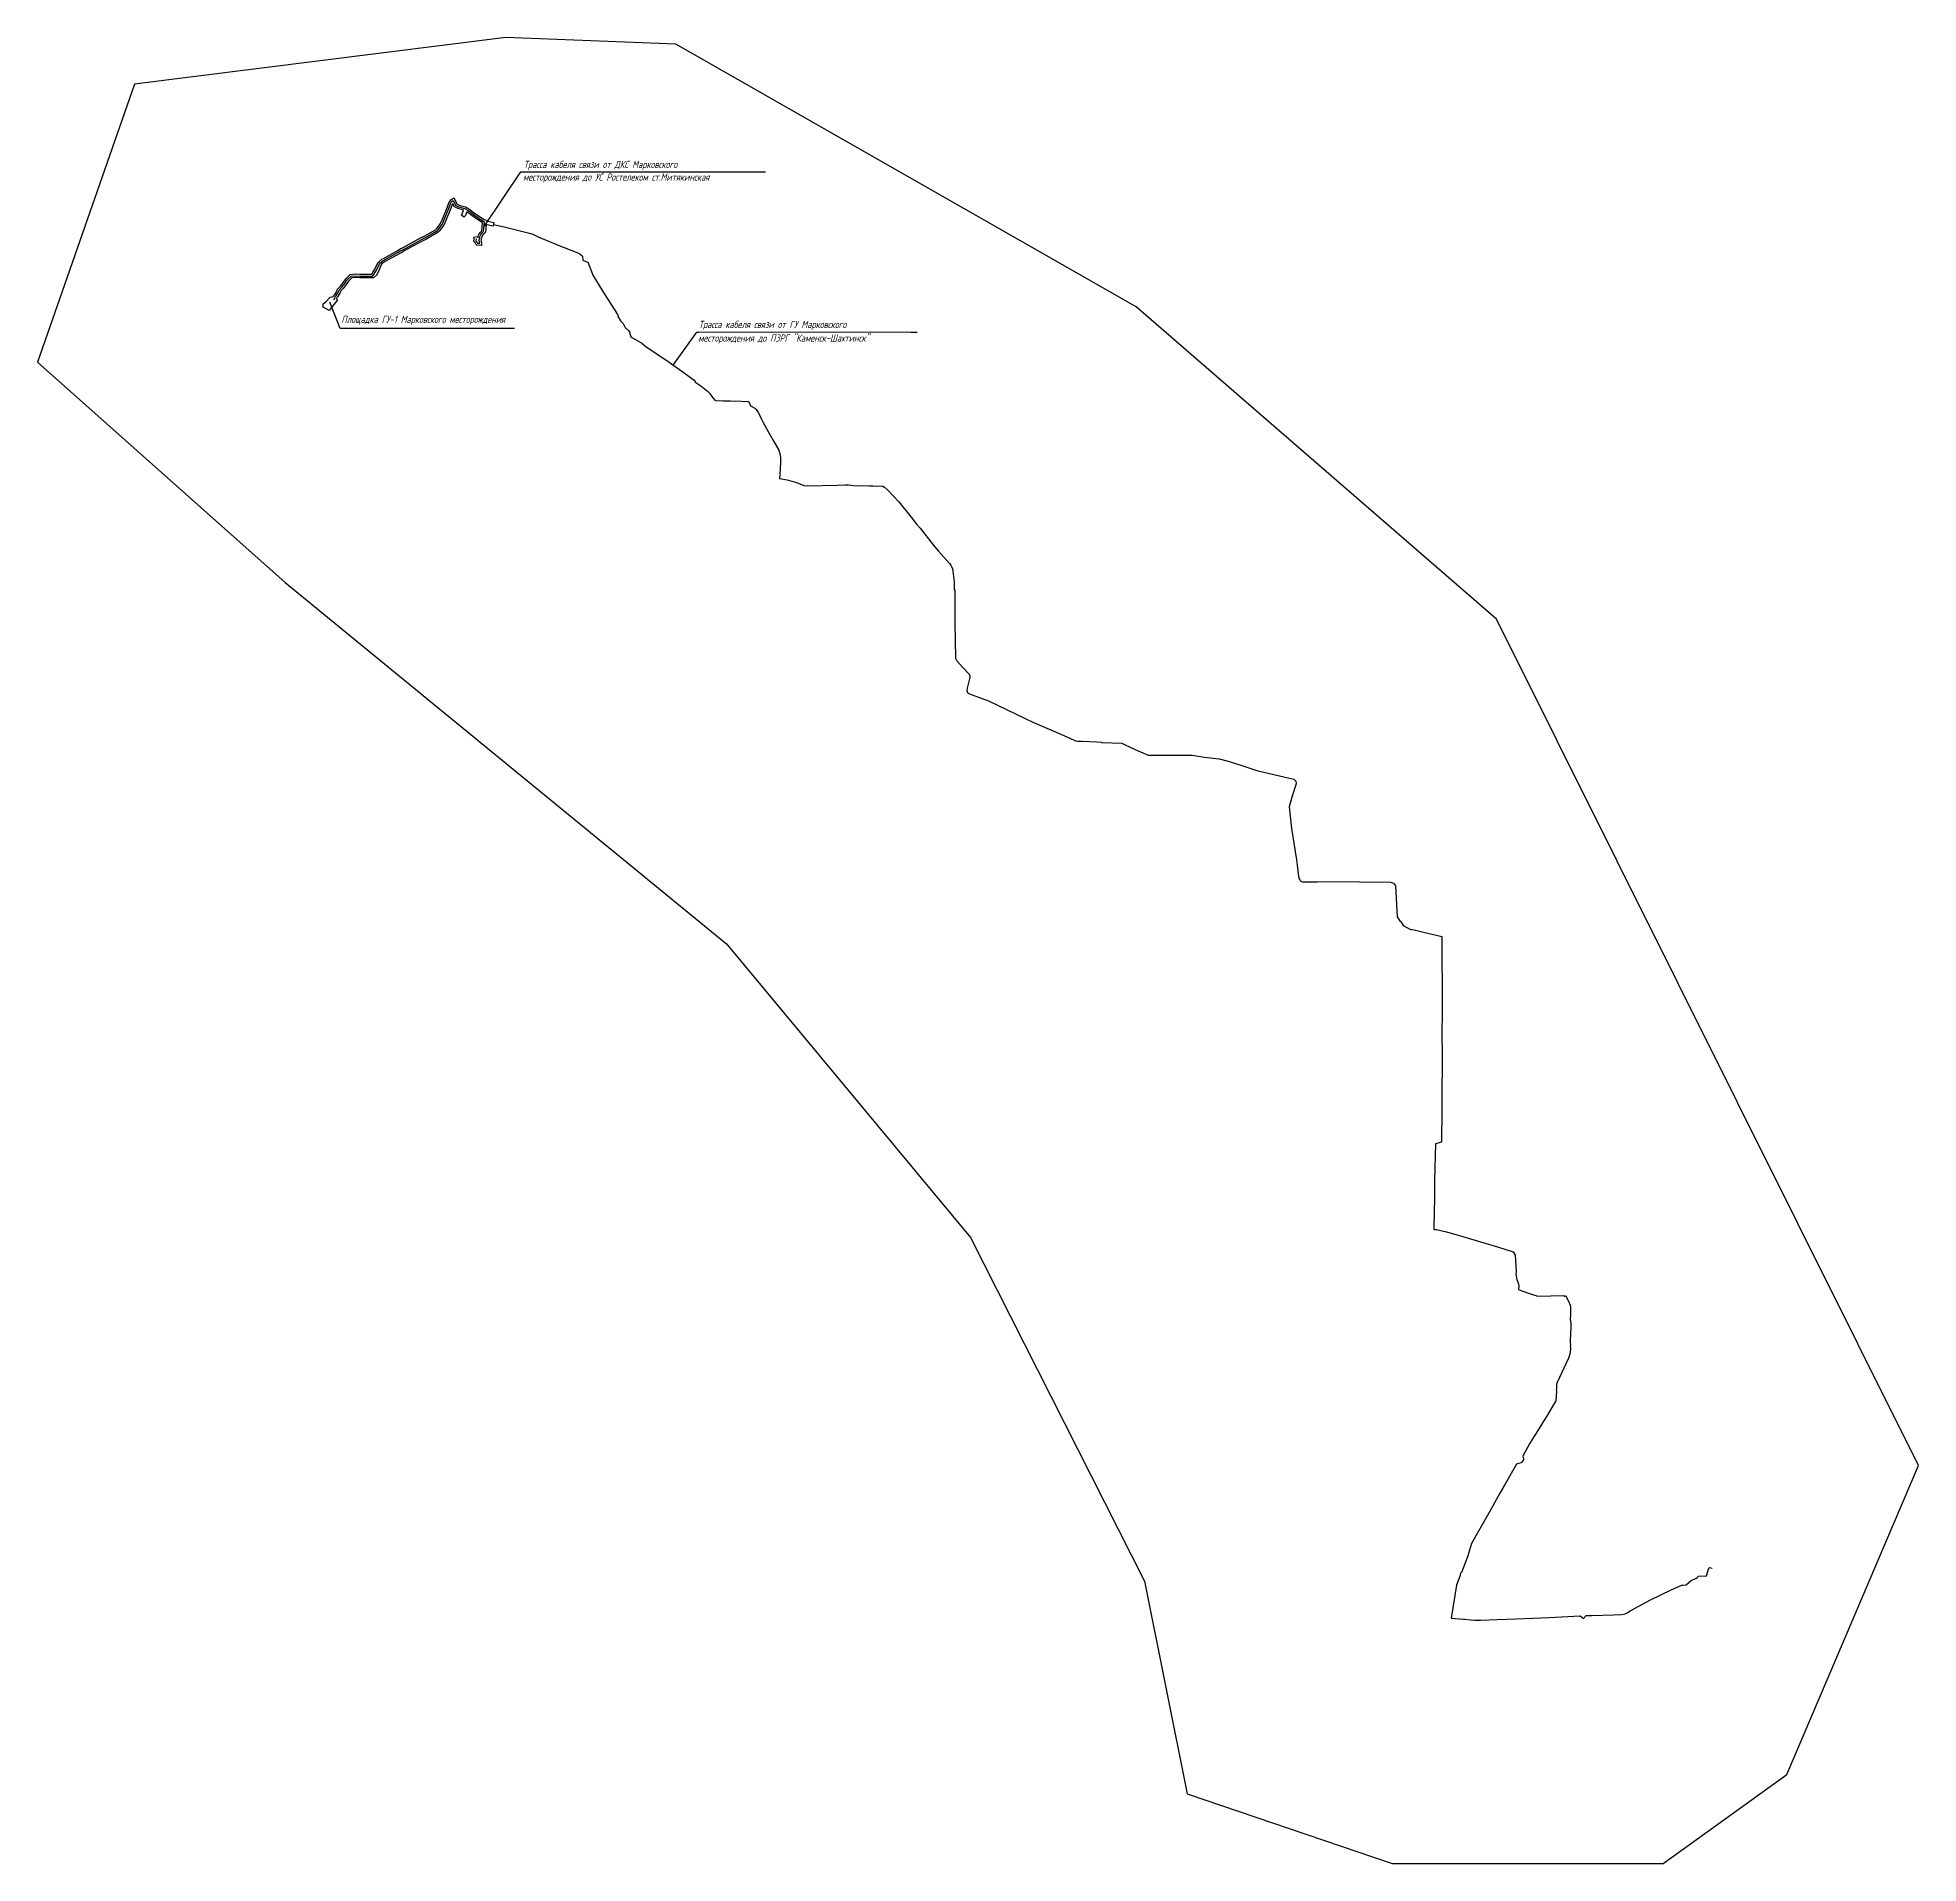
# Model space of a CAD drawing. Extents: x 2198789 to 2251231, y 531296 to 582204.
import ezdxf

# ---------------------------------------------------------------- set-up
doc = ezdxf.new("R2010")
doc.units = 0
doc.header["$XCLIPFRAME"] = 0
doc.layers.get('0').update_dxf_attribs({"lineweight": 25})
for name, color, linetype, lineweight in [('Граница съемки', 7, 'Continuous', 25), ('Оформление', 7, 'Continuous', 25), ('Трасса', 1, 'Continuous', 30)]:
    doc.layers.add(name, color=color, linetype=linetype, lineweight=lineweight)
doc.styles.add('VNIPISIMPLEXCUR', font='simplex.shx', dxfattribs={"width": 0.8, "oblique": 15})
picture_1 = doc.add_image_def('image1.jpg', size_in_pixel=(34241, 33089))

msp = doc.modelspace()

# ---------------------------------------------------------------- linework, layer by layer
at = {"layer": 'Граница съемки', "color": 1, "flags": 128}
msp.add_lwpolyline([(2211293, 576998), (2211273, 576788), (2211257, 576761), (2211243, 576745), (2211227, 576730), (2211214, 576722), (2211208, 576717), (2211205, 576712), (2211192, 576687), (2211177, 576655), (2211162, 576621), (2211157, 576608), (2211157, 576608), (2211159, 576590), (2211158, 576573), (2211154, 576555), (2211152, 576540), (2211152, 576538), (2211154, 576526), (2211158, 576508), (2211161, 576496), (2211162, 576487), (2211162, 576479), (2211162, 576408), (2211033, 576421), (2211012, 576444), (2210989, 576478), (2210955, 576517), (2210965, 576583), (2210963, 576594), (2210954, 576643), (2211052, 576661), (2211058, 576632), (2211071, 576661), (2211085, 576696), (2211102, 576732), (2211119, 576763), (2211132, 576783), (2211153, 576802), (2211167, 576811), (2211171, 576814), (2211175, 576819), (2211175, 576820), (2211197, 577040), (2211193, 577042), (2210938, 577213), (2210759, 577350), (2210737, 577311), (2210719, 577242), (2210711, 577232), (2210678, 577194), (2210603, 577260), (2210628, 577289), (2210643, 577349), (2210671, 577397), (2210544, 577430), (2210465, 577457), (2210408, 577491), (2210363, 577581), (2210352, 577556), (2210314, 577450), (2210149, 577061), (2210140, 577040), (2210116, 576974), (2209989, 576807), (2209960, 576777), (2209613, 576577), (2209514, 576529), (2209009, 576255), (2208942, 576217), (2208871, 576178), (2208483, 575960), (2208427, 575929), (2208375, 575887), (2208305, 575707), (2208254, 575604), (2208234, 575584), (2208156, 575504), (2207770, 575504), (2207654, 575515), (2207553, 575506), (2207462, 575415), (2207395, 575322), (2207307, 575210), (2207229, 575115), (2207215, 575076), (2207153, 574979), (2207133, 574960), (2207127, 574923), (2207148, 574891), (2206917, 574591), (2206750, 574684), (2206754, 574780), (2206825, 574834), (2206942, 574968), (2207036, 574987), (2207039, 575009), (2207075, 575043), (2207125, 575120), (2207149, 575189), (2207231, 575275), (2207316, 575383), (2207386, 575480), (2207508, 575602), (2207654, 575616), (2207775, 575604), (2208105, 575604), (2208122, 575627), (2208190, 575747), (2208275, 575921), (2208303, 575957), (2208385, 576023), (2208433, 576050), (2208819, 576263), (2208895, 576314), (2208965, 576345), (2209468, 576618), (2209566, 576666), (2209898, 576857), (2209913, 576872), (2210027, 577022), (2210046, 577076), (2210057, 577100), (2210220, 577486), (2210259, 577594), (2210279, 577639), (2210313, 577680), (2210395, 577738), (2210484, 577562), (2210507, 577548), (2210572, 577526), (2210722, 577487), (2210765, 577462), (2210808, 577438), (2210807, 577437), (2210814, 577433), (2210996, 577295), (2211242, 577130), (2211263, 577120), (2211305, 577116), (2211303, 577102), (2211345, 577084), (2211511, 577046), (2211489, 576948), (2211314, 576988)], close=True, dxfattribs=at)
at = {"layer": 'Оформление', "color": 1}
for points in [[(2211237, 576938), (2212259, 578465), (2219085, 578465)], [(2216512, 573071), (2217167, 573995), (2223317, 573995)]]:
    msp.add_lwpolyline(points, dxfattribs=at)
at = {"layer": 'Оформление', "color": 1, "flags": 128}
msp.add_lwpolyline([(2212086, 574095), (2207225, 574095), (2206941, 574830)], dxfattribs=at)
at = {"layer": 'Трасса', "flags": 128}
for points in [[(2207051, 574893), (2207078, 574934), (2207086, 574984), (2207114, 575011), (2207170, 575098), (2207193, 575162), (2207269, 575243), (2207356, 575352), (2207424, 575448), (2207531, 575554), (2207654, 575565), (2207772, 575554), (2208131, 575554), (2208164, 575600), (2208235, 575724), (2208318, 575895), (2208339, 575922), (2208413, 575982), (2208845, 576220), (2208920, 576270), (2208987, 576300), (2209491, 576574), (2209590, 576622), (2209929, 576817), (2209951, 576840), (2210071, 576998), (2210093, 577058), (2210267, 577468), (2210305, 577575), (2210322, 577612), (2210347, 577643), (2210377, 577664), (2210446, 577527), (2210486, 577503), (2210558, 577478), (2210703, 577441), (2210786, 577392), (2210967, 577254), (2211217, 577086), (2211250, 577071)], [(2211012, 576603), (2211016, 576584), (2211008, 576532), (2211028, 576508), (2211051, 576475), (2211057, 576469), (2211112, 576464), (2211112, 576477), (2211112, 576483), (2211111, 576489), (2211110, 576497), (2211106, 576515), (2211101, 576535), (2211102, 576546), (2211105, 576565), (2211109, 576581), (2211109, 576581), (2211109, 576588), (2211107, 576601), (2211105, 576615), (2211117, 576641), (2211117, 576641), (2211131, 576676), (2211147, 576710), (2211162, 576738), (2211170, 576750), (2211183, 576762), (2211197, 576771), (2211207, 576780), (2211216, 576790), (2211224, 576804), (2211250, 577071)], [(2211500, 576997), (2211797, 576929), (2212502, 576751), (2212593, 576723), (2212744, 576650), (2212858, 576601), (2213031, 576527), (2213171, 576477), (2213308, 576418), (2213853, 576203), (2213921, 576163), (2213981, 576114), (2213988, 576000), (2214030, 575978), (2214128, 575945), (2214235, 575682), (2214274, 575576), (2214518, 575176), (2214613, 575027), (2214845, 574664), (2214955, 574485), (2214973, 574415), (2215043, 574306), (2215113, 574229), (2215171, 574120), (2215269, 574040), (2215294, 573992), (2215327, 573864), (2215633, 573686), (2215762, 573578), (2216330, 573200), (2216820, 572854), (2217130, 572626), (2217119, 572610), (2217285, 572492), (2217470, 572345), (2217532, 572283), (2217579, 572205), (2217670, 572094), (2217704, 572082), (2217900, 572075), (2218101, 572072), (2218407, 572068), (2218593, 572061), (2218619, 572048), (2218670, 571937), (2218789, 571869), (2218819, 571845), (2218878, 571761), (2218961, 571583), (2219018, 571474), (2219169, 571199), (2219292, 570993), (2219455, 570698), (2219485, 570612), (2219499, 570493), (2219503, 570362), (2219486, 570025), (2219475, 569911), (2219688, 569870), (2219953, 569799), (2220151, 569713), (2220245, 569707), (2221080, 569722), (2221310, 569738), (2221394, 569734), (2221475, 569722), (2221519, 569718), (2221983, 569711), (2222090, 569702), (2222184, 569701), (2222270, 569705), (2222354, 569694), (2222404, 569669), (2222486, 569599), (2222802, 569262), (2223145, 568829), (2223296, 568639), (2223398, 568524), (2223764, 568063), (2223912, 567882), (2223983, 567799), (2224219, 567543), (2224255, 567494), (2224301, 567393), (2224313, 567331), (2224341, 567032), (2224347, 566820), (2224363, 566792), (2224368, 566404), (2224367, 565775), (2224371, 565507), (2224376, 565298), (2224380, 565010), (2224383, 564902), (2224419, 564827), (2224574, 564651), (2224766, 564454), (2224785, 564405), (2224780, 564358), (2224705, 564061), (2224695, 563992), (2224717, 563940), (2224749, 563912), (2225306, 563716), (2226306, 563226), (2226541, 563115), (2227252, 562808), (2227484, 562712), (2227687, 562615), (2227733, 562600), (2227789, 562591), (2227911, 562584), (2228324, 562571), (2228451, 562563), (2228450, 562553), (2229021, 562535), (2229330, 562384), (2229752, 562198), (2230252, 562199), (2230978, 562193), (2231330, 562143), (2231403, 562134), (2231643, 562107), (2231732, 562091), (2231981, 562031), (2232342, 561916), (2232672, 561804), (2232809, 561764), (2232941, 561732), (2233294, 561646), (2233817, 561529), (2233871, 561476), (2233879, 561394), (2233761, 561028), (2233685, 560760), (2233747, 560152), (2233893, 559278), (2233910, 559129), (2233947, 558816), (2233969, 558753), (2233981, 558725), (2233995, 558704), (2234014, 558683), (2234048, 558665), (2234473, 558666), (2235119, 558673), (2235644, 558669), (2236516, 558659), (2236594, 558629), (2236655, 558557), (2236702, 557685), (2236782, 557562), (2236790, 557564), (2236869, 557449), (2237091, 557327), (2237099, 557342), (2237168, 557322), (2237395, 557266), (2237944, 557138), (2237946, 556524), (2237948, 555734), (2237948, 554892), (2237947, 554553), (2237953, 553698), (2237945, 552682), (2237943, 552310), (2237936, 551404), (2237765, 551363), (2237745, 550690), (2237739, 550318), (2237735, 549787), (2237732, 549516), (2237721, 548968), (2237799, 548968), (2238073, 548904), (2238560, 548766), (2239090, 548609), (2239523, 548475), (2239934, 548352), (2239986, 548251), (2240016, 547798), (2240010, 547724), (2240038, 547579), (2240073, 547483), (2240094, 547397), (2240083, 547301), (2240175, 547256), (2240411, 547173), (2240616, 547111), (2241343, 547133), (2241373, 547098), (2241412, 547117), (2241422, 547075), (2241478, 546969), (2241525, 546860), (2241528, 546815), (2241529, 546694), (2241530, 546616), (2241520, 546439), (2241531, 546432), (2241537, 546340), (2241527, 545978), (2241526, 545938), (2241526, 545853), (2241526, 545837), (2241530, 545749), (2241526, 545747), (2241528, 545674), (2241522, 545528), (2241476, 545384), (2241347, 545106), (2241162, 544703), (2241144, 544651), (2241141, 544527), (2241131, 544496), (2241138, 544466), (2241124, 544195), (2241042, 544054), (2240878, 543783), (2240798, 543654), (2240646, 543417), (2240480, 543144), (2240399, 543009), (2240199, 542655), (2240225, 542573), (2240218, 542551), (2240168, 542473), (2240150, 542461), (2240029, 542428), (2239690, 541839), (2239565, 541621), (2239306, 541161), (2239225, 541018), (2238966, 540558), (2238770, 540219), (2238659, 539840), (2238489, 539410), (2238467, 539385), (2238457, 539355), (2238454, 539320), (2238354, 539051), (2238208, 538134), (2238549, 538106), (2238582, 538101), (2238738, 538091), (2238851, 538075), (2239031, 538077), (2239486, 538094), (2240014, 538116), (2240493, 538136), (2240709, 538145), (2240937, 538155), (2241799, 538201), (2241891, 538120), (2241967, 538205), (2242130, 538209), (2242729, 538230), (2242955, 538238), (2243059, 538255), (2243134, 538289), (2243196, 538338), (2243758, 538644), (2244342, 538923), (2244639, 539049), (2244664, 539049), (2244753, 539065), (2244907, 539193), (2245027, 539242), (2245064, 539263), (2245103, 539305), (2245325, 539315), (2245389, 539525), (2245411, 539550), (2245482, 539526)]]:
    msp.add_lwpolyline(points, dxfattribs=at)

# ---------------------------------------------------------------- pictures from other files: only their frames are drawn
at = {"lineweight": 30}
image = msp.add_image(picture_1, insert=(2197024, 531107), size_in_units=(54617, 52384), rotation=-0.7603, dxfattribs=at)
image.set_boundary_path([(8865.3, 691.2), (2382.8, 1594.7), (756.4, 6517.3), (5136.3, 10338.7), (12933.7, 16596.3), (17263, 21711.6), (20386.4, 27727.9), (21179.7, 31461), (24780.7, 32638.1), (29515.3, 32574.8), (31659, 30980.6), (33887, 25505.3), (26318.2, 10699.7), (19948.1, 5284.9), (11838.3, 764.7), (8865.3, 691.2)])

# ---------------------------------------------------------------- next in the draw order: wipeouts: each hides what was drawn before it
at = {"lineweight": 0}
for points in [[(2212340, 578202), (2218949, 578202), (2218949, 578430), (2212340, 578430)], [(2207276, 574235), (2213008, 574235), (2213008, 574463), (2207276, 574463)], [(2217227, 573713), (2223137, 573713), (2223137, 573979), (2217227, 573979)]]:
    msp.add_wipeout(points, dxfattribs=at).dxf.layer = 'Оформление'

# ---------------------------------------------------------------- next in the draw order: texts
at = {"layer": 'Оформление', "color": 1, "style": 'VNIPISIMPLEXCUR', "oblique": 15, "width": 0.8}
msp.add_text('Площадка ГУ-1 Марковского месторождения', height=200, dxfattribs=at).set_placement((2207259, 574249))

# ---------------------------------------------------------------- next in the draw order: wipeouts: each hides what was drawn before it
at = {"lineweight": 0}
for points in [[(2212390, 578554), (2217766, 578554), (2217766, 578782), (2212390, 578782)], [(2217271, 574093), (2222412, 574093), (2222412, 574321), (2217271, 574321)]]:
    msp.add_wipeout(points, dxfattribs=at).dxf.layer = 'Оформление'

# ---------------------------------------------------------------- next in the draw order: texts
at = {"layer": 'Оформление', "color": 1, "style": 'VNIPISIMPLEXCUR', "oblique": 15, "width": 0.8}
for s, p in [('Трасса кабеля связи от ДКС Марковского', (2212343, 578568)), ('месторождения до УС Ростелеком ст.Митякинская', (2212324, 578216)), ('Трасса кабеля связи от ГУ Марковского', (2217224, 574107)), ('месторождения до ПЗРГ "Каменск-Шахтинск"', (2217210, 573727))]:
    msp.add_text(s, height=200, dxfattribs=at).set_placement(p)

doc.saveas('drawing.dxf')
